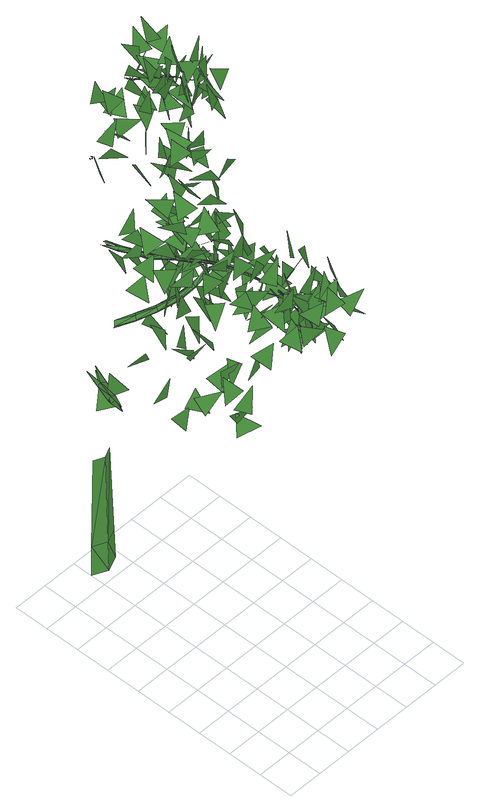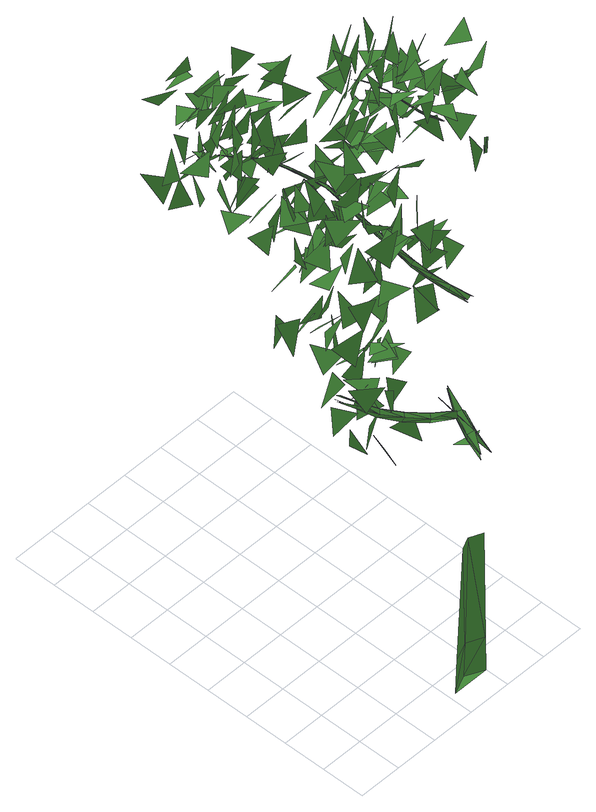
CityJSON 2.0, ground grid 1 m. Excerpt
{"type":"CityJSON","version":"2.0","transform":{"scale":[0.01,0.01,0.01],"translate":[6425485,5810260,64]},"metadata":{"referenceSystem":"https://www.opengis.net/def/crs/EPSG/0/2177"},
"CityObjects":{
"tree1":{"type":"SolitaryVegetationObject","attributes":{"crownarea":"288","modell_vol":"LIS","treeheight":"18.9"},"geometry":[{"type":"MultiSurface","lod":"2","boundaries":[[[0,1,2]],[[3,4,5]],[[6,7,8]],[[9,10,11]],[[12,13,14]],[[15,16,17]],[[18,19,20]],[[21,22,23]],[[24,25,26]],[[27,28,29]],[[30,31,32]],[[33,34,35]],[[36,37,38]],[[39,40,41]],[[42,43,44]],[[45,46,47]],[[48,49,50]],[[51,52,53]],[[54,55,56]],[[57,58,59]],[[60,61,62]],[[63,64,65]],[[66,67,68]],[[69,70,71]],[[72,73,74]],[[75,76,77]],[[78,79,80]],[[81,82,83]],[[84,85,86]],[[87,88,89]],[[90,91,92]],[[93,94,95]],[[96,97,98]],[[99,100,101]],[[102,103,104]],[[105,106,107]],[[108,109,110]],[[111,112,113]],[[114,115,116]],[[117,118,119]],[[120,121,122]],[[123,124,125]],[[117,119,125]],[[126,127,128]],[[129,130,131]],[[132,133,134]],[[135,136,137]],[[138,139,140]],[[141,142,143]],[[144,145,146]],[[147,148,149]],[[150,151,152]],[[153,154,155]],[[156,123,157]],[[158,159,160]],[[161,162,163]],[[164,165,166]],[[118,156,167]],[[168,169,170]],[[171,172,173]],[[170,174,168]],[[123,125,175]],[[167,156,157]],[[174,172,171]],[[123,175,157]],[[176,177,178]],[[179,180,181]],[[182,183,184]],[[185,186,187]],[[188,189,190]],[[119,118,191]],[[192,173,172]],[[193,194,195]],[[196,197,198]],[[199,200,201]],[[125,119,202]],[[203,204,205]],[[206,207,208]],[[209,210,211]],[[212,213,214]],[[215,216,214]],[[118,167,191]],[[214,216,212]],[[215,214,213]],[[217,218,219]],[[220,221,222]],[[223,224,225]],[[175,125,202]],[[226,227,228]],[[229,230,231]],[[232,233,234]],[[212,235,213]],[[236,237,238]],[[239,216,215]],[[119,191,202]],[[212,216,240]],[[235,241,213]],[[212,240,235]],[[215,213,241]],[[241,239,215]],[[242,243,244]],[[232,245,246]],[[216,239,240]],[[247,248,249]],[[235,240,250]],[[251,157,175]],[[157,251,167]],[[235,250,252]],[[250,240,253]],[[254,255,256]],[[252,250,257]],[[240,239,253]],[[252,258,235]],[[259,260,261]],[[262,263,264]],[[235,258,241]],[[265,253,239]],[[250,253,266]],[[265,239,241]],[[257,250,266]],[[252,267,258]],[[265,241,258]],[[252,257,267]],[[268,269,270]],[[271,266,253]],[[271,253,265]],[[272,267,257]],[[267,273,258]],[[274,275,276]],[[277,272,257]],[[265,258,273]],[[278,279,280]],[[257,266,281]],[[277,257,281]],[[273,267,272]],[[265,273,271]],[[282,283,277]],[[283,272,277]],[[284,285,286]],[[266,271,281]],[[282,277,287]],[[277,281,287]],[[288,232,246]],[[289,271,273]],[[290,273,272]],[[232,288,233]],[[271,289,281]],[[290,289,273]],[[290,272,283]],[[202,291,175]],[[292,191,167]],[[293,287,281]],[[294,246,245]],[[295,290,283]],[[283,282,296]],[[293,281,289]],[[297,298,299]],[[289,290,295]],[[300,301,302]],[[282,287,303]],[[283,304,295]],[[304,283,296]],[[305,306,307]],[[296,282,303]],[[289,295,293]],[[308,309,310]],[[311,303,287]],[[312,313,314]],[[315,316,317]],[[304,318,295]],[[311,287,293]],[[311,293,295]],[[291,202,191]],[[296,303,319]],[[318,311,295]],[[320,321,322]],[[323,296,319]],[[304,296,323]],[[324,325,326]],[[319,303,327]],[[304,328,318]],[[327,303,311]],[[329,330,331]],[[332,311,318]],[[304,323,328]],[[332,327,311]],[[328,332,318]],[[333,334,335]],[[336,337,338]],[[339,319,340]],[[323,319,339]],[[288,341,233]],[[319,327,342]],[[340,319,342]],[[323,339,328]],[[343,344,345]],[[346,347,348]],[[342,327,332]],[[349,350,351]],[[339,340,352]],[[353,354,355]],[[339,356,328]],[[357,358,359]],[[360,342,332]],[[361,362,363]],[[364,339,352]],[[332,328,356]],[[365,366,367]],[[352,340,368]],[[340,342,368]],[[352,368,369]],[[370,352,369]],[[364,371,339]],[[372,373,374]],[[332,356,360]],[[375,368,342]],[[364,352,370]],[[339,371,356]],[[376,377,378]],[[369,368,379]],[[375,342,360]],[[380,381,382]],[[370,383,364]],[[360,356,371]],[[384,385,386]],[[387,369,388]],[[389,390,391]],[[379,368,375]],[[370,369,387]],[[392,393,394]],[[395,396,397]],[[360,371,375]],[[364,383,371]],[[369,379,398]],[[388,369,398]],[[288,246,294]],[[399,379,375]],[[400,388,401]],[[388,398,401]],[[402,403,404]],[[405,406,407]],[[370,387,383]],[[375,371,399]],[[387,388,400]],[[400,401,408]],[[398,379,399]],[[409,410,411]],[[371,383,399]],[[401,412,408]],[[288,413,341]],[[401,398,412]],[[400,414,387]],[[387,415,383]],[[416,398,399]],[[399,383,415]],[[412,398,416]],[[387,414,415]],[[399,415,416]],[[417,418,412]],[[419,412,416]],[[413,288,294]],[[419,416,415]],[[400,420,414]],[[414,419,415]],[[421,422,423]],[[417,412,419]],[[419,414,417]],[[424,425,426]],[[427,428,429]],[[430,431,432]],[[433,434,435]],[[436,437,438]],[[439,440,441]],[[442,443,444]],[[445,446,447]],[[448,449,450]],[[451,452,453]],[[454,455,456]],[[457,458,459]],[[460,461,462]],[[463,464,465]],[[466,467,468]],[[469,470,471]],[[472,473,474]],[[475,476,477]],[[478,479,480]],[[481,482,483]],[[484,485,486]],[[487,488,489]],[[490,491,492]],[[493,494,495]],[[496,497,498]],[[499,500,501]],[[502,503,504]],[[505,506,507]],[[508,509,510]],[[511,512,513]],[[514,515,516]],[[517,518,519]],[[520,521,522]],[[523,524,525]],[[526,527,528]],[[529,530,531]],[[532,533,534]],[[535,536,537]],[[538,539,540]],[[541,542,543]],[[544,523,545]],[[546,547,548]],[[549,550,551]],[[552,553,554]],[[555,556,557]],[[558,559,560]],[[561,562,563]],[[523,525,545]],[[524,564,525]],[[565,566,567]],[[568,569,570]],[[571,572,573]],[[574,575,576]],[[577,578,579]],[[564,524,580]],[[581,582,583]],[[544,545,584]],[[585,586,587]],[[588,587,589]],[[590,591,592]],[[593,594,595]],[[596,597,598]],[[599,586,585]],[[585,593,600]],[[601,602,603]],[[589,587,586]],[[593,595,600]],[[585,600,599]],[[604,595,589]],[[605,606,607]],[[608,604,589]],[[600,595,604]],[[589,586,608]],[[609,599,600]],[[599,609,586]],[[610,609,600]],[[611,612,613]],[[609,614,586]],[[615,604,608]],[[600,604,615]],[[616,609,610]],[[608,586,617]],[[610,600,615]],[[609,618,614]],[[586,614,617]],[[616,618,609]],[[617,615,608]],[[616,619,618]],[[616,610,620]],[[614,618,621]],[[610,615,620]],[[617,614,621]],[[620,615,617]],[[619,622,618]],[[623,619,616]],[[620,623,616]],[[621,620,617]],[[624,621,618]],[[622,624,618]],[[624,620,621]],[[619,625,622]],[[624,623,620]],[[625,619,626]],[[619,623,626]],[[625,627,622]],[[628,629,630]],[[626,623,624]],[[631,625,626]],[[624,622,632]],[[632,626,624]],[[622,627,632]],[[627,625,633]],[[625,631,633]],[[634,632,627]],[[635,636,637]],[[633,634,627]],[[631,626,633]],[[626,632,633]],[[632,634,633]],[[633,638,634]],[[639,640,641]],[[642,638,633]],[[643,644,645]],[[646,647,648]],[[525,564,649]],[[650,638,642]],[[638,650,651]],[[650,642,651]],[[651,642,638]],[[651,652,650]],[[652,653,650]],[[545,525,654]],[[655,656,657]],[[658,653,652]],[[584,545,654]],[[564,580,659]],[[660,661,662]],[[525,649,654]],[[663,664,665]],[[666,667,668]],[[669,670,671]],[[672,673,674]],[[564,659,649]],[[675,676,677]],[[678,679,680]],[[681,682,683]],[[580,584,684]],[[685,686,687]],[[584,654,688]],[[689,690,691]],[[659,580,684]],[[692,693,694]],[[695,696,697]],[[684,584,688]],[[698,699,700]],[[701,702,703]],[[704,705,706]],[[707,708,709]],[[710,711,712]],[[713,714,715]],[[716,717,718]],[[649,719,654]],[[720,721,722]],[[723,724,725]],[[726,727,728]],[[729,730,731]],[[732,719,649]],[[649,659,732]],[[733,734,735]],[[688,654,719]],[[736,737,738]],[[739,740,741]],[[742,743,744]],[[659,684,745]],[[746,747,748]],[[659,745,732]],[[749,750,751]],[[684,688,752]],[[753,754,755]],[[688,719,756]],[[757,758,759]],[[760,761,762]],[[745,684,752]],[[752,688,756]],[[763,764,765]],[[766,767,768]],[[769,770,771]],[[772,773,774]],[[775,776,777]],[[778,779,780]],[[732,781,719]],[[782,783,784]],[[785,786,787]],[[788,789,790]],[[791,792,793]],[[794,795,796]],[[797,798,799]],[[800,801,802]],[[803,804,805]],[[806,807,808]],[[809,781,732]],[[810,811,812]],[[732,745,809]],[[756,719,781]],[[813,814,815]],[[745,752,816]],[[817,818,819]],[[745,816,809]],[[820,821,822]],[[752,756,823]],[[824,825,826]],[[827,828,829]],[[830,831,832]],[[756,781,833]],[[823,756,833]],[[816,752,823]],[[834,835,836]],[[837,838,839]],[[809,840,781]],[[841,842,843]],[[844,840,809]],[[845,816,823]],[[833,846,823]],[[847,848,849]],[[850,851,852]],[[853,854,855]],[[856,857,858]],[[859,860,861]],[[862,863,864]]]}]}
},
"vertices":[
[144,192,1241],[72,199,1236],[119,203,1290],[119,169,1281],[70,201,1277],[129,239,1298],[101,156,1154],[84,205,1179],[155,199,1173],[110,226,943],[69,246,977],[135,248,1007],[74,242,879],[106,275,915],[146,229,875],[76,241,928],[106,295,892],[146,259,917],[167,116,1194],[123,148,1241],[176,139,1262],[172,227,1322],[131,241,1285],[110,246,1354],[78,348,875],[67,376,924],[131,342,924],[185,165,1298],[131,171,1318],[182,160,1369],[146,261,1252],[104,293,1279],[151,263,1324],[163,265,1230],[99,278,1258],[167,292,1281],[153,97,1237],[199,154,1232],[227,103,1236],[161,167,1230],[150,233,1254],[204,216,1258],[170,371,1179],[118,354,1134],[119,390,1196],[167,374,1252],[116,390,1230],[118,395,1302],[185,37,1224],[216,90,1264],[255,58,1234],[219,163,1175],[148,165,1192],[208,190,1224],[182,322,900],[125,327,889],[146,356,951],[78,471,1467],[72,540,1488],[129,499,1473],[259,133,1281],[227,118,1236],[187,146,1288],[159,478,751],[125,456,709],[89,471,768],[114,444,1405],[80,506,1409],[148,488,1390],[244,99,1245],[180,118,1215],[246,148,1217],[259,192,1264],[189,205,1247],[201,207,1303],[89,544,921],[69,593,875],[125,589,879],[197,107,1222],[246,158,1241],[263,122,1198],[282,84,1298],[225,94,1292],[250,110,1358],[208,139,1268],[206,197,1307],[253,175,1258],[233,216,1183],[170,199,1215],[234,222,1239],[216,290,1166],[151,282,1196],[217,261,1215],[102,442,1324],[163,469,1296],[170,420,1322],[142,544,1283],[91,561,1262],[112,595,1322],[259,226,1222],[206,224,1200],[206,231,1271],[93,495,1179],[118,559,1194],[159,520,1194],[161,471,1166],[101,486,1203],[168,473,1222],[267,178,1164],[208,137,1175],[246,182,1217],[280,192,1254],[229,184,1226],[221,188,1298],[234,325,1202],[176,308,1162],[185,350,1220],[80,623,691],[97,676,668],[110,672,672],[217,165,1117],[210,216,1166],[265,205,1153],[99,680,689],[82,627,702],[110,674,685],[129,486,1409],[153,525,1464],[172,463,1437],[95,669,1558],[55,682,1598],[123,682,1622],[282,224,1236],[233,216,1205],[223,207,1275],[206,197,1109],[246,188,1170],[253,239,1145],[191,265,1275],[244,258,1224],[221,310,1228],[61,650,1711],[101,708,1720],[131,665,1698],[172,431,1281],[118,474,1300],[189,484,1292],[291,197,1179],[257,158,1128],[234,188,1190],[240,344,1273],[185,358,1254],[193,363,1326],[199,422,1190],[153,369,1209],[216,393,1237],[91,680,679],[112,733,672],[146,457,1326],[142,522,1354],[199,478,1337],[163,412,1090],[161,467,1136],[199,473,1094],[233,261,1266],[191,280,1300],[257,280,1332],[119,731,660],[91,737,1469],[91,740,1471],[106,752,1449],[95,735,1469],[114,752,1452],[97,737,1473],[110,750,1450],[119,731,683],[150,689,1119],[106,635,1139],[116,701,1164],[114,629,1594],[101,699,1588],[142,680,1552],[123,738,1400],[85,686,1430],[112,746,1456],[293,244,1162],[259,218,1105],[236,241,1170],[283,163,1224],[234,171,1252],[293,178,1292],[133,725,664],[95,740,1475],[199,448,719],[146,480,755],[199,495,772],[78,706,634],[131,746,664],[131,688,623],[202,576,1162],[165,588,1119],[135,557,1177],[133,725,679],[127,718,1656],[67,714,1696],[125,755,1699],[125,644,715],[104,695,668],[135,716,713],[129,650,1511],[85,704,1500],[140,716,1484],[265,241,1190],[267,241,1190],[268,201,1171],[267,241,1192],[265,241,1192],[278,188,1130],[250,139,1173],[304,186,1181],[187,382,1266],[182,446,1232],[236,427,1237],[285,271,1203],[217,292,1207],[248,305,1254],[263,388,1162],[212,359,1120],[214,378,1190],[155,591,1102],[119,623,1154],[174,610,1168],[104,746,117],[140,735,408],[110,748,408],[261,278,1211],[229,474,1222],[172,488,1219],[195,467,1285],[263,278,1215],[261,278,1213],[263,278,1213],[157,608,1017],[116,644,1066],[170,635,1083],[101,744,23],[142,725,23],[268,418,862],[204,414,828],[201,414,885],[248,318,1226],[131,787,672],[250,318,1224],[250,318,1228],[282,261,1215],[240,216,1252],[274,276,1269],[238,359,1228],[251,318,1224],[187,578,691],[135,571,713],[187,567,762],[299,82,1243],[280,110,1290],[348,84,1298],[251,318,1228],[240,361,1230],[240,359,1226],[197,644,1692],[180,622,1641],[131,616,1694],[244,361,1230],[231,403,1224],[242,361,1226],[336,171,1179],[265,176,1166],[282,207,1211],[229,403,1226],[282,348,1237],[225,342,1226],[240,335,1296],[231,403,1230],[217,444,1222],[219,444,1219],[233,567,1122],[174,557,1081],[161,563,1137],[219,446,1224],[142,729,117],[234,403,1228],[234,403,1224],[153,780,679],[153,780,664],[225,446,1222],[185,744,23],[223,444,1219],[212,486,1205],[319,154,1245],[267,156,1264],[316,186,1309],[289,118,1260],[268,171,1269],[340,165,1279],[214,488,1209],[214,484,1202],[227,442,1330],[184,478,1324],[223,491,1383],[297,320,1271],[246,295,1258],[265,292,1328],[219,488,1207],[263,252,1170],[242,292,1228],[289,312,1200],[219,416,1192],[189,442,1234],[257,424,1252],[219,484,1203],[206,522,1185],[110,689,1639],[136,755,1630],[165,725,1669],[210,522,1179],[210,414,807],[189,450,847],[263,442,851],[210,523,1188],[214,522,1181],[201,437,1164],[208,495,1203],[238,497,1156],[214,523,1186],[184,661,1117],[133,674,1141],[182,652,1188],[170,627,1181],[125,667,1219],[191,678,1192],[204,561,1162],[201,561,1168],[168,748,408],[204,565,1171],[308,292,1119],[246,293,1153],[291,280,1186],[340,192,1171],[270,212,1175],[304,233,1219],[157,682,1603],[119,721,1622],[180,718,1662],[193,601,1149],[282,422,845],[216,395,830],[244,435,885],[210,561,1164],[259,446,1120],[199,471,1149],[240,465,1186],[210,565,1170],[253,523,1064],[212,471,1039],[214,506,1104],[197,599,1143],[276,218,1119],[316,250,1145],[300,275,1079],[197,605,1154],[184,638,1130],[189,638,1122],[202,601,1145],[129,684,1552],[163,729,1562],[195,667,1579],[202,605,1151],[150,608,1620],[170,672,1645],[212,644,1616],[189,640,1136],[250,510,1166],[214,469,1179],[227,512,1234],[197,640,1124],[306,224,1207],[268,218,1252],[338,233,1273],[182,680,1113],[178,680,1120],[295,188,1188],[342,209,1241],[312,242,1186],[187,682,1185],[135,686,1211],[191,691,1256],[184,522,1260],[197,591,1273],[238,565,1241],[184,684,1126],[197,640,1132],[172,721,1102],[168,721,1109],[270,350,1222],[242,361,1271],[308,335,1283],[372,201,1177],[300,199,1162],[312,212,1217],[157,765,1104],[195,556,1177],[172,623,1168],[229,616,1162],[174,723,1117],[182,746,117],[182,723,1104],[191,682,1115],[191,684,1122],[174,765,1107],[165,765,1111],[182,725,1113],[172,765,1098],[184,578,856],[195,640,890],[234,629,851],[344,316,1153],[272,316,1166],[302,333,1209],[244,574,1698],[206,525,1731],[240,584,1754],[357,161,1058],[331,165,1124],[348,216,1105],[189,644,1064],[193,693,1115],[201,714,1062],[285,544,823],[251,561,779],[214,537,836],[306,303,1200],[276,276,1241],[346,286,1258],[225,557,1175],[199,597,1205],[257,571,1237],[319,237,1281],[299,252,1349],[348,280,1305],[302,384,1088],[250,352,1126],[314,380,1145],[185,582,1716],[216,635,1681],[250,614,1722],[319,399,821],[265,384,830],[302,388,890],[263,635,1752],[216,603,1739],[221,616,1811],[248,554,1441],[197,597,1467],[257,608,1428],[361,325,1181],[295,301,1194],[319,324,1241],[268,565,1616],[204,552,1647],[265,580,1673],[302,469,1203],[267,452,1264],[268,510,1222],[268,661,1686],[229,665,1645],[216,612,1690],[199,578,1477],[251,623,1498],[270,576,1471],[236,540,1673],[216,601,1705],[272,599,1696],[299,516,1137],[253,482,1139],[272,505,1203],[355,371,1171],[306,348,1151],[297,384,1213],[282,625,1141],[248,616,1094],[225,582,1154],[321,235,1243],[363,271,1230],[372,207,1202],[187,635,1735],[227,693,1748],[248,661,1705],[174,703,1720],[227,740,1688],[233,684,1679],[265,450,1196],[270,408,1237],[323,457,1237],[344,163,1256],[363,218,1300],[380,224,1245],[246,444,1137],[276,508,1151],[312,473,1124],[276,599,1326],[225,576,1337],[244,629,1381],[395,184,1119],[391,120,1153],[368,186,1170],[270,565,1656],[223,529,1699],[285,565,1713],[283,473,1360],[242,529,1347],[297,539,1335],[344,310,1245],[310,290,1286],[353,341,1309],[191,754,806],[195,759,794],[236,725,813],[257,497,1232],[291,540,1281],[282,544,1209],[327,269,1111],[312,335,1130],[366,327,1117],[393,180,1164],[348,161,1217],[387,220,1203],[272,671,1722],[221,665,1696],[217,706,1754],[338,237,1126],[344,212,1177],[387,271,1168],[304,618,1117],[240,597,1088],[250,578,1143],[197,759,817],[240,731,823],[274,588,1669],[219,569,1713],[278,610,1722],[306,525,1664],[251,490,1694],[291,546,1714],[216,629,1730],[219,699,1709],[270,671,1703],[308,437,1179],[293,399,1239],[325,461,1228],[283,616,1592],[216,631,1615],[257,657,1645],[293,680,1239],[251,633,1203],[223,663,1245],[242,729,804],[291,393,1211],[293,463,1192],[346,440,1202],[259,657,1347],[212,625,1394],[278,654,1401],[304,620,1603],[268,574,1562],[259,595,1630],[236,616,1582],[242,648,1648],[278,669,1609],[255,554,789],[253,623,775],[300,597,753],[248,738,807],[240,605,1458],[263,652,1507],[293,595,1477],[248,740,819],[233,738,1633],[244,727,1641],[233,740,1635],[229,757,1632],[236,740,1635],[223,699,1722],[206,744,1775],[261,740,1728],[234,740,1632],[229,755,1630],[236,740,1633],[263,682,1547],[208,697,1592],[257,718,1609],[244,725,1639],[244,725,1637],[242,691,1592],[233,742,1641],[236,761,1586],[246,727,1637],[291,635,919],[248,601,936],[276,637,990],[246,727,1639],[251,710,1645],[251,710,1643],[331,586,1752],[299,552,1718],[274,557,1786],[251,712,1647],[253,712,1643],[257,697,1652],[253,712,1645],[257,697,1654],[263,682,1660],[259,697,1652],[259,697,1654],[265,682,1662],[265,682,1660],[265,684,1662],[268,667,1669],[270,667,1667],[270,667,1669],[338,484,1105],[289,471,1156],[329,510,1171],[272,661,1671],[270,669,1669],[276,652,1675],[276,652,1677],[246,686,1296],[231,733,1347],[265,754,1305],[283,637,1681],[306,544,904],[280,512,964],[323,569,953],[283,637,1679],[261,744,1641],[216,720,1665],[270,727,1711],[304,497,1622],[282,540,1673],[331,557,1648],[282,697,828],[287,620,1682],[289,620,1682],[297,605,1684],[295,603,1684],[283,703,838],[287,633,1650],[234,682,1648],[287,704,1645],[306,589,1684],[287,701,821],[380,452,1062],[310,446,1077],[340,478,1115],[346,618,1703],[278,595,1694],[283,633,1735],[308,471,1141],[302,525,1153],[361,508,1111],[276,612,1718],[283,654,1777],[300,661,1707],[283,667,770],[267,712,823],[267,735,770],[349,523,1171],[297,508,1188],[329,552,1236],[257,688,1615],[233,712,1662],[304,712,1665],[291,640,1713],[244,661,1739],[306,682,1769],[293,708,823],[323,520,1652],[287,569,1692],[334,589,1665],[289,712,834],[312,648,1019],[261,640,1070],[304,678,1083],[314,667,1673],[272,629,1675],[312,633,1735],[293,748,1379],[253,708,1384],[278,733,1449],[338,661,1464],[293,640,1435],[276,682,1492],[336,601,1705],[287,572,1714],[334,567,1769],[368,378,1145],[346,424,1194],[383,446,1158],[317,638,715],[270,623,768],[319,648,787],[250,703,1777],[287,757,1799],[300,704,1752],[297,561,1490],[295,614,1439],[346,608,1467],[304,695,832],[265,659,851],[310,680,902],[323,678,860],[238,738,1714],[285,782,1748],[295,729,1701],[263,644,1005],[300,704,998],[325,659,973],[355,588,743],[321,550,770],[317,616,798],[323,618,1358],[365,601,1394],[302,610,1428],[323,671,853],[342,642,1566],[282,635,1605],[325,655,1635],[300,654,821],[302,608,877],[334,671,864],[391,518,939],[370,454,964],[351,497,996],[365,588,1603],[302,572,1637],[342,599,1671],[329,672,845],[366,625,1581],[300,603,1599],[334,616,1645],[317,695,1330],[268,682,1381],[323,731,1373],[334,682,847],[312,535,1219],[359,584,1194],[383,535,1207],[331,686,856],[348,520,941],[323,588,947],[376,582,924],[376,622,1626],[310,601,1650],[336,638,1684],[391,572,1362],[338,550,1351],[368,525,1411],[351,563,1243],[340,554,1313],[366,603,1302],[389,601,1013],[349,561,1004],[338,597,1064],[404,595,1107],[348,567,1075],[340,574,1132],[338,601,1665],[312,593,1716],[370,635,1720],[365,497,1164],[359,491,1220],[391,552,1202],[361,657,892],[329,576,1375],[317,646,1386],[372,633,1375],[299,688,1711],[278,733,1735],[349,729,1743],[406,584,1652],[344,550,1652],[348,589,1694],[319,659,1590],[300,704,1643],[338,725,1605],[327,559,877],[346,610,894],[383,584,840],[363,693,1305],[297,674,1328],[321,716,1358],[357,565,1320],[308,618,1320],[378,616,1300],[340,652,1137],[291,684,1179],[346,708,1137],[380,550,1153],[316,574,1173],[382,603,1175],[361,650,887],[342,625,1682],[310,618,1731],[374,650,1743],[376,665,1005],[397,623,1039],[327,640,1053],[368,652,881],[342,618,730],[359,635,798],[359,680,764],[336,655,1345],[325,633,1398],[374,684,1400],[370,659,883],[342,654,1105],[399,655,1120],[361,606,1158],[317,703,1675],[333,729,1741],[346,752,1673],[331,629,1269],[338,688,1228],[383,654,1228],[366,663,890],[321,676,941],[370,708,939],[382,640,956],[378,655,909],[323,661,930],[374,693,972],[397,646,930],[346,676,1058],[319,738,1079],[387,712,1079],[399,638,926],[406,640,921],[408,648,921],[338,697,1237],[329,765,1256],[383,731,1224],[331,701,1073],[365,761,1094],[385,706,1054],[397,706,1147],[385,655,1168],[365,708,1213],[344,712,787],[368,704,840],[376,770,811],[391,708,921],[402,672,964],[363,729,985],[338,738,1401],[382,761,1349],[397,710,1368]
]}
